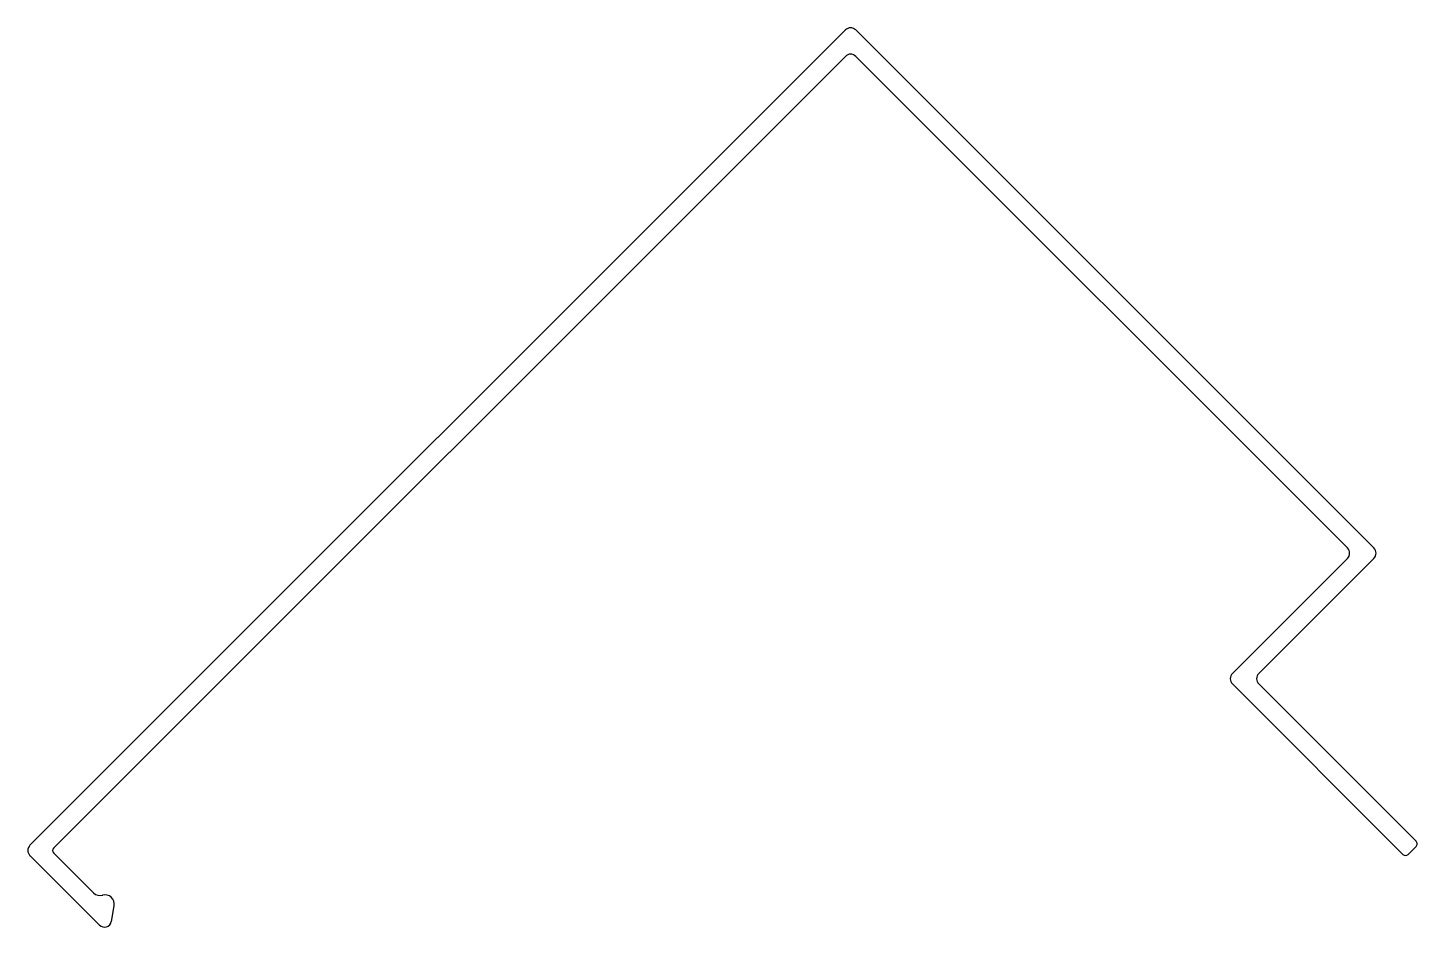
# Model space of a CAD drawing. Extents: x -69 to 79, y 10 to 106.
import ezdxf

# ---------------------------------------------------------------- set-up
doc = ezdxf.new("R2010")
doc.units = 0
doc.layers.get('0').update_dxf_attribs({"linetype": 'CONTINUOUS'})

msp = doc.modelspace()

# ---------------------------------------------------------------- linework, layer by layer
for p, q in [((18.14, 106.23), (-69.13, 18.96)), ((74.71, 50.78), (19.26, 106.23)), ((-66.58, 18.69), (18.14, 103.4)), ((19.26, 103.4), (71.88, 50.78)), ((71.88, 49.67), (59.56, 37.35)), ((62.39, 37.35), (74.71, 49.67)), ((59.56, 36.23), (77.81, 17.98)), ((79.23, 19.39), (62.39, 36.23)), ((-69.13, 17.85), (-61.69, 10.4)), ((-62.32, 13.86), (-66.58, 18.12)), ((78.38, 17.98), (79.23, 18.83)), ((-60.42, 10.8), (-60.12, 12.48))]:
    msp.add_line(p, q)
for centre, radius, start, end in [((18.7, 105.67), 0.79, 45.0001, 134.9999), ((18.7, 102.85), 0.79, 45.0001, 134.9999), ((71.32, 50.22), 0.79, 314.9999, 45.0001), ((74.15, 50.22), 0.79, 314.9999, 45.0001), ((60.12, 36.79), 0.79, 134.9999, 224.9999), ((62.95, 36.79), 0.79, 134.9999, 224.9999), ((78.94, 19.11), 0.4, 314.9998, 45), ((-68.57, 18.4), 0.79, 134.9999, 225), ((-66.3, 18.4), 0.4, 134.9999, 224.9999), ((78.1, 18.26), 0.4, 225.0002, 314.9998), ((-61.61, 14.57), 1, 224.9999, 285.2892), ((-61.09, 12.66), 0.983, 349.8359, 105.2892), ((-61.16, 10.94), 0.75, 225, 349.8359)]:
    msp.add_arc(centre, radius, start, end)

doc.saveas('drawing.dxf')
